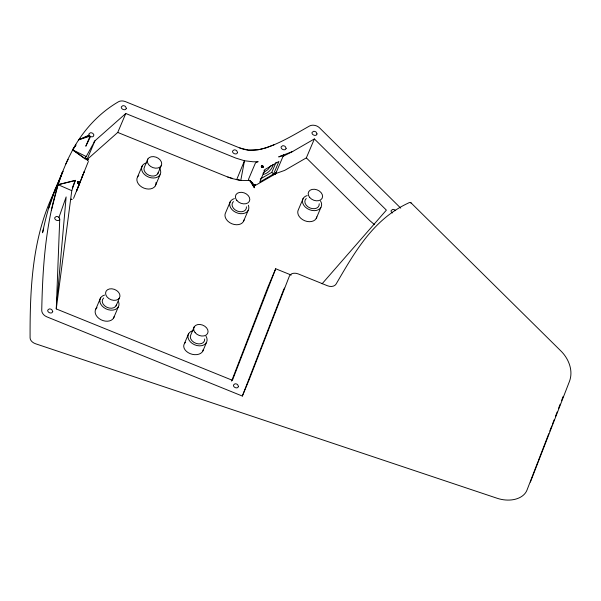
<?xml version="1.0" encoding="UTF-8"?>
<svg xmlns="http://www.w3.org/2000/svg" width="601" height="601" viewBox="0 0 601 601"><rect width="100%" height="100%" fill="white"/><g stroke="black" fill="none" stroke-linecap="round" stroke-linejoin="round"><path stroke-width="0.9" d="M276.377 172.111L276.159 172.487L283.071 156.328C283.109 154.172 279.833 157.154 278.661 156.876L292.747 151.444L314.376 138.944L386.375 210.125L322.106 283.77M62.181 173.253L55.345 189.097L67.537 159.956L72.661 149.882L85.064 158.536C87.303 158.303 90.518 161.887 84.944 158.777L72.661 149.882L73.022 149.198C83.727 129.854 99.188 112.996 118.367 101.832A7.497 5.447 23 0 1 125.496 101.652L239.746 147.944C248.138 151.505 257.664 150.581 266.123 147.771C281.508 142.572 295.429 133.963 309.5 126.022C311.603 124.873 314.165 125.031 316.359 125.842A7.272 5.281 23 0 1 319.604 127.915L400.739 208.149M77.98 182.824C78.31 180.548 80.046 183.17 77.657 183.155L78.047 181.412L79.49 182.531L78.047 181.412L77.92 183.215L77.942 181.69L79.392 182.712L78.047 181.412L78.881 182.223L77.679 182.351M59.739 219.17L59.093 220.191A2.622 1.908 23 0 1 56.088 220.079A2.622 1.908 23 0 1 54.744 217.682L56.163 216.525A2.622 1.908 23 0 1 58.89 217.329L59.747 219.095L56.261 308.929L232.407 380.298L275.694 268.76L291.207 275.048M87.558 160.031L86.837 158.739L88.084 160.159L86.582 159.438L86.747 158.987M274.762 173.832L275.709 173.689L276.137 172.682L275.709 173.689L271.862 175.334M255.185 184.92L253.75 184.905L255.523 185.146L253.524 184.755L255.297 185.206L254.253 185.131L254.809 184.815M283.011 155.606L282.801 155.546M314.376 138.944L306.337 157.875L284.709 170.376L275.018 173.824L275.994 172.727M411.076 203.333A6.235 2.043 -45.5 0 0 408.147 203.153C372.958 219.545 354.65 252.322 335.989 284.228A7.482 5.439 23 0 1 327.462 285.753L298.254 273.921A7.49 5.439 23 0 0 289.351 276.182L249.31 379.336L242.338 396.051L46.991 316.907A7.49 5.439 23 0 1 41.739 310.439C42.588 268.189 45.391 225.36 58.019 184.77L75.35 180.315L71.782 190.667L56.261 308.929L66.133 196.933L58.966 217.397M274.882 173.749L275.709 173.689L275.821 172.945M86.95 159.513C88.948 160.535 87.183 159.017 86.777 159.25C86.709 158.318 88.437 160.204 87.28 159.716M84.944 158.777L94.966 140.769L86.927 159.708L117.743 132.438L227.771 177.025L232.121 178.572L240.776 180.405L244.487 160.76L235.81 158.086L125.782 113.506L94.966 140.769L93.891 142.294M51.393 210.26L58.019 184.77M262.314 165.696L263.373 167.04L262.389 165.403L261.397 166.898L262.389 165.403L262.938 167.198L262.111 165.576L261.172 166.74C264.305 167.762 262.044 164.126 261.645 167.025L262.201 165.651L262.69 167.228L262.645 165.681L263.17 167.131L262.314 165.696L261.901 167.123L261.908 165.861M43.67 228.35L42.543 232.775C45.751 217.765 49.56 202.785 55.457 188.594L48.854 208.014M88.37 161.421L73.532 198.383M262.111 165.576L262.164 167.191C262.321 164.456 263.629 167.416 261.533 166.026M85.312 158.176L85.064 158.536M86.777 159.25C87.295 158.311 87.378 159.851 86.957 159.107M231.595 381.109L267.873 287.18L275.694 268.76M538.023 461.538L526.987 490.108A24.896 17.136 15.8 0 1 497.05 498.237L35.587 343.772A7.558 5.206 15.8 0 1 30.088 337.897C29.915 288.007 32.221 235.72 55.127 190.337M538.353 460.674L548.766 433.719M549.772 431.112L551.786 425.899M552.454 424.163L554.137 419.814M555.482 416.335L557.157 411.993M558.502 408.515L560.177 404.165M561.522 400.687L563.197 396.344M80.579 180.57L76.455 191.253L78.889 185.454M242.338 396.051L283.657 289.592A7.49 5.439 23 0 1 284.701 288.074M530.382 482.1L569.365 381.643C573.632 370.742 568.674 358.481 560.643 350.729L410.716 202.552M81.548 178.084L81.789 177.468M79.016 185.123L84.23 171.661L83.922 172.337M82.074 176.747L82.532 175.627M254.118 185.003L253.329 184.582L253.915 184.83M236.644 179.729L244.487 160.76L253.149 161.789L258.167 161.677L255.891 162.601A2.246 1.315 -16.9 0 0 255.29 163.322L248.596 179.106A2.246 1.315 -16.9 0 0 248.581 179.819L250.865 181.54L249.791 180.555L240.776 180.405M82.675 175.282L82.93 174.681M202.905 350.969L206.376 342.675M184.417 343.569L188.646 333.6M72.315 187.79L75.253 180.601L58.019 184.657L62.602 171.601L58.019 184.657L71.782 190.667M117.743 132.438L125.782 113.506M137.599 176.799L142.294 165.748M147.854 158.995L144.51 166.883A7.482 5.439 23 0 0 149.191 175.357A7.482 5.439 23 0 0 158.281 172.464M95.867 308.967L100.555 297.916M157.808 173.689L161.151 165.801A7.482 5.439 23 0 0 153.593 156.628A7.482 5.439 23 0 0 148.763 164.764A7.482 5.439 23 0 0 161.151 165.801M155.328 185.867L160.024 174.823M116.068 305.856L119.419 297.968A7.482 5.439 23 0 0 111.861 288.796A7.482 5.439 23 0 0 107.031 296.932A7.482 5.439 23 0 0 119.419 297.968M113.597 318.034L118.284 306.991M230.386 201.448L225.698 212.499A9.977 7.25 23 0 0 231.941 223.79A9.977 7.25 23 0 0 244.059 219.936M194.213 326.846L190.863 334.734A7.482 5.439 23 0 0 196.392 343.509A7.482 5.439 23 0 0 204.693 338.964M243.428 221.566L248.115 210.523M260.271 179.015L271.81 172.352L276.099 162.247M273.56 174.08L278.924 161.451L265.124 169.422L259.76 182.05L273.56 174.08L271.81 172.352M303.174 198.398L298.487 209.441A9.977 7.25 23 0 0 304.73 220.74A9.977 7.25 23 0 0 316.847 216.878M316.216 218.509L320.904 207.465M62.662 172.277L63.173 171.225M90.578 136.502L85.815 146.223L90.015 136.179A2.622 1.908 23 0 1 89.339 135.541L88.94 134.759A2.622 1.908 23 0 1 88.925 133.955L90.353 132.791A2.622 1.908 23 0 1 93.072 133.602L93.914 134.962L93.275 136.457A2.622 1.908 23 0 1 90.578 136.502L90.015 136.179L78.723 139.793L89.091 135.142M65.84 163.953L66.891 161.879M67.237 161.188L68.221 159.333M270.938 165.576L267.813 169.655L263.261 172.765M283.604 154.81L282.695 155.539M75.906 145.104L72.946 149.416L75.929 145.029M263.997 170.489L264.365 169.993M77.92 183.215L78.055 181.727L78.904 183.11L78.16 182.08M78.881 182.223L78.355 181.652L79.264 182.869L78.175 181.727L78.438 183.23L77.927 182.05M71.985 199.299C70.407 199.727 69.724 199.419 71.557 199.322M275.521 173.238L275.709 173.689L274.988 173.674L275.326 173.411M282.515 155.561L281.659 155.862M274.574 173.952L273.838 174.298L274.379 174.042M256.206 184.95L275.175 174.005M283.071 156.328L292.747 151.444M253.938 184.642L253.464 184.62L254.035 184.71M78.723 139.793L89.339 135.541M274.154 144.758L266.123 147.771L258.828 149.626M87.273 159.535L87.723 159.318L87.13 159.257M258.663 149.657L248.919 150.167M87.198 159.348L87.866 159.52L86.935 159.603M275.791 173.201L275.123 173.651M248.258 150.107L239.746 147.944M239.664 180.225L236.223 179.399M275.153 173.554L275.709 173.689L275.431 173.321M227.771 177.025L231.032 177.934M275.431 173.569L275.709 173.689M72.661 149.882L86.101 156.478M71.173 199.231L71.925 199.547L71.662 199.239M374.543 224.661L369.69 220.514L306.337 157.875M253.261 183.959L251.796 182.546M251.939 182.524L252.66 183.207M251.21 181.637L252.878 183.282M395.668 210.681L395.278 210.26A2.622 1.908 23 0 0 392.551 209.456L391.131 210.62A2.622 1.908 23 0 0 392.4 212.964M231.843 178.166L232.121 178.572L231.994 178.219M78.273 182.08L79.099 183.004L78.776 182.306M249.791 180.555L254.403 187.797L250.625 181.382M78.378 182.065L78.686 183.185L77.942 181.69M253.84 184.417L254.381 186.806L254.08 184.77M262.968 173.742L263.659 174.35C267.963 173.358 271.697 169.482 273.012 165.283L272.854 164.464M262.111 165.989L262.434 167.228L262.457 166.071M156.042 182.441A9.977 7.25 23 0 1 143.842 188.09A9.977 7.25 23 0 1 138.748 175.432M114.228 316.404A9.977 7.25 23 0 1 101.013 319.762A9.977 7.25 23 0 1 97.016 307.599M116.549 304.632A7.482 5.439 23 0 1 106.632 307.149A7.482 5.439 23 0 1 103.635 298.028M246.433 206.812A7.482 5.439 23 0 1 237.282 211.056A7.482 5.439 23 0 1 233.466 201.56M159.641 168.303A9.977 7.25 23 0 1 155.787 177.731A9.977 7.25 23 0 1 142.79 172.464A9.977 7.25 23 0 1 146.306 162.901M320.528 200.944A9.977 7.25 23 0 1 316.667 210.373A9.977 7.25 23 0 1 303.678 205.114A9.977 7.25 23 0 1 307.186 195.543M319.221 203.762A7.482 5.439 23 0 1 310.071 207.999A7.482 5.439 23 0 1 306.255 198.503M248.356 205.226A9.977 7.25 23 0 1 242.947 213.61A9.977 7.25 23 0 1 230.641 207.766A9.977 7.25 23 0 1 234.398 198.6M118.525 301.694A9.977 7.25 23 0 1 113.123 310.078A9.977 7.25 23 0 1 100.818 304.234A9.977 7.25 23 0 1 104.574 295.068M205.993 336.154A9.977 7.25 23 0 1 201.913 345.635A9.977 7.25 23 0 1 188.902 339.918A9.977 7.25 23 0 1 193.342 330.595M203.311 349.436A10.007 6.889 15.8 0 1 190.216 353.666A10.007 6.889 15.8 0 1 185.514 342.315M52.738 311.543L52.084 312.64A2.622 1.908 23 0 1 49.087 312.528A2.622 1.908 23 0 1 47.742 310.139L49.162 308.974A2.622 1.908 23 0 1 51.881 309.778L52.738 311.543M126.338 108.285L125.684 109.374A2.622 1.908 23 0 1 122.687 109.262A2.622 1.908 23 0 1 121.334 106.873L122.762 105.716A2.622 1.908 23 0 1 125.481 106.52L126.338 108.285M237.568 152.489L236.914 153.578A2.622 1.908 23 0 1 233.917 153.465A2.622 1.908 23 0 1 232.572 151.076L233.992 149.912A2.622 1.908 23 0 1 236.711 150.723L237.568 152.489M238.484 386.413L237.831 387.51A2.622 1.908 23 0 1 234.833 387.397A2.622 1.908 23 0 1 233.488 385.008L234.908 383.844A2.622 1.908 23 0 1 237.628 384.648L238.484 386.413M286.144 148.334L285.483 149.431A2.622 1.908 23 0 1 282.485 149.318A2.622 1.908 23 0 1 281.14 146.922L282.56 145.765A2.622 1.908 23 0 1 285.287 146.569L286.144 148.334M317.027 133.925L316.374 135.022A2.622 1.908 23 0 1 313.376 134.909A2.622 1.908 23 0 1 312.024 132.52L313.452 131.356A2.622 1.908 23 0 1 316.171 132.167L317.027 133.925M236.862 200.464A7.482 5.439 23 0 0 249.25 201.493A7.482 5.439 23 0 0 241.692 192.328A7.482 5.439 23 0 0 236.862 200.464M195.115 332.616A7.482 5.439 23 0 0 207.51 333.653A7.482 5.439 23 0 0 199.953 324.48A7.482 5.439 23 0 0 195.115 332.616M309.65 197.406A7.482 5.439 23 0 0 322.038 198.443A7.482 5.439 23 0 0 314.481 189.27A7.482 5.439 23 0 0 309.65 197.406"/></g></svg>
